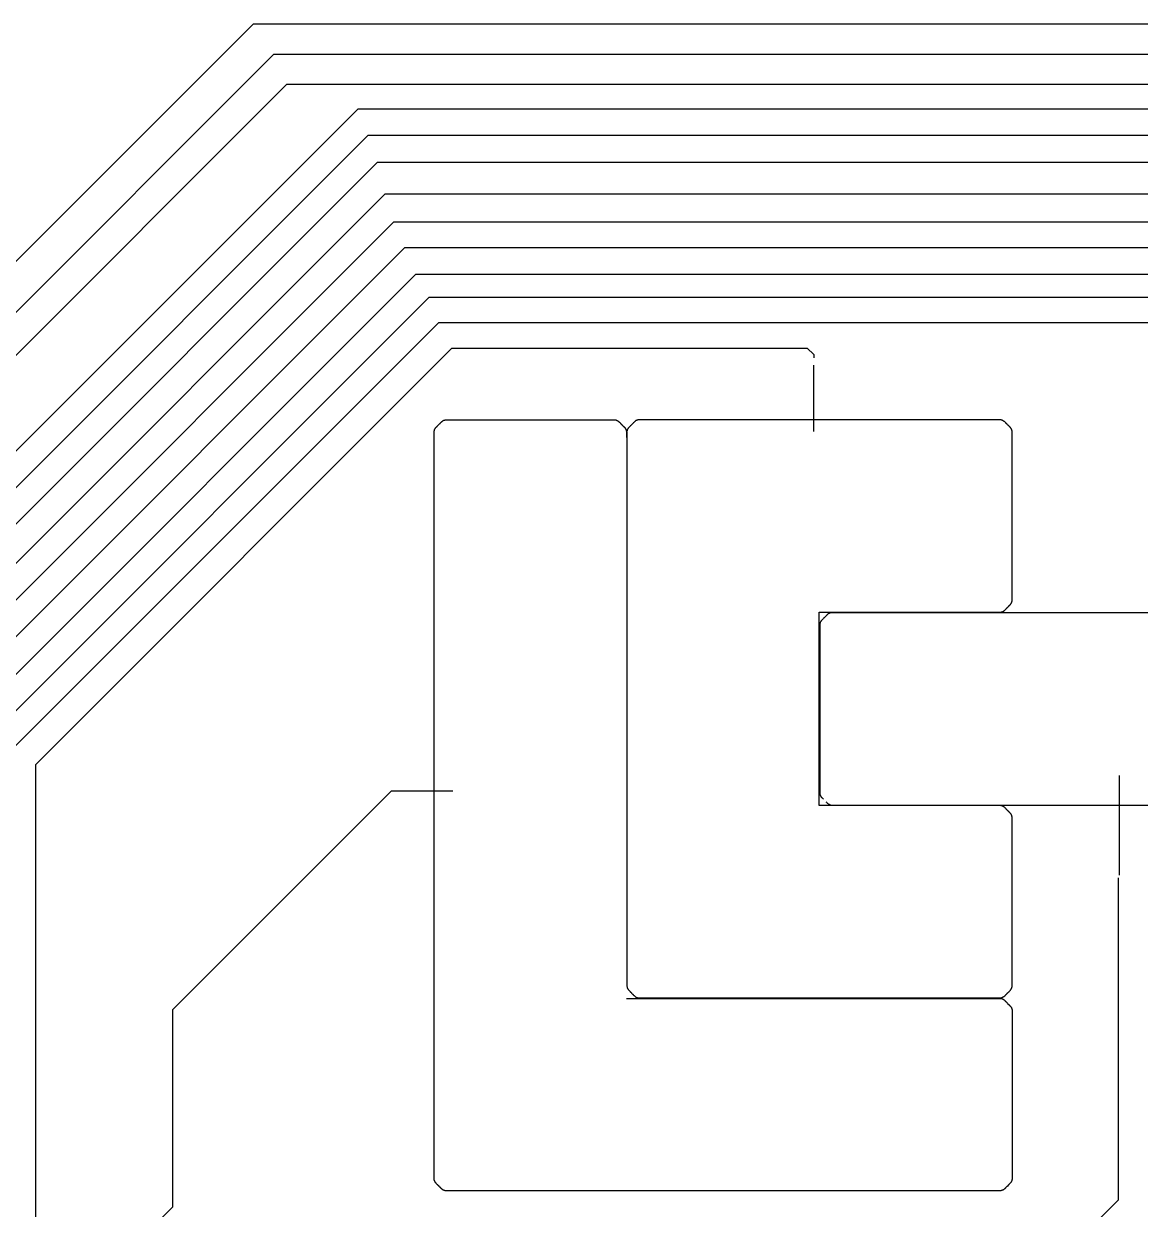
# Model space of a CAD drawing. Header units: millimetres. Extents: x -57500 to 57500, y -57500 to 57500.
# Drawn here: x -21370 to -9732, y 22925 to 35281 of the extents above; entities that cross this region are included whole.
import ezdxf

# ---------------------------------------------------------------- set-up
doc = ezdxf.new("R2010")
doc.units = ezdxf.units.MM

msp = doc.modelspace()

# ---------------------------------------------------------------- linework, layer by layer
for p, q in [((-23601.95, 30655.45), (-18976.45, 35280.95)), ((-18976.45, 35280.95), (-1771.15, 35280.95)), ((-23255.5, 30470.8), (-18761.7, 34964.6)), ((-18761.7, 34964.6), (-1820, 34964.6)), ((-24008.4, 29269.5), (-18627.8, 34650.1)), ((-18627.8, 34650.1), (-1974.75, 34650.1)), ((-24179.05, 28100.45), (-17885.7, 34393.8)), ((-17885.7, 34393.8), (-2260.45, 34393.8)), ((-24047.35, 27850.75), (-17779.2, 34118.9)), ((-17779.2, 34118.9), (-2580.55, 34118.9)), ((-24749.85, 26768.65), (-17681.55, 33836.95)), ((-17681.55, 33836.95), (-2882.95, 33836.95)), ((-22854.2, 28255.8), (-17601.35, 33508.65)), ((-17601.35, 33508.65), (-3133.8, 33508.65)), ((-22580.25, 28148.6), (-17513.2, 33215.65)), ((-17513.2, 33215.65), (-3387.35, 33215.65)), ((-22281.7, 28062.65), (-17396.5, 32947.85)), ((-17396.5, 32947.85), (-3620.15, 32947.85)), ((-22034.65, 27919.2), (-17281.9, 32671.95)), ((-17281.9, 32671.95), (-3913.45, 32671.95)), ((-21757.85, 27814.35), (-17142.8, 32429.4)), ((-17142.8, 32429.4), (-4619.65, 32429.4)), ((-21495.25, 27717.75), (-17044.45, 32168.55)), ((-17044.45, 32168.55), (-6282, 32168.55)), ((-21245.55, 27561.65), (-16906.05, 31901.15)), ((-16906.05, 31901.15), (-13202.35, 31901.15)), ((-13202.35, 31901.15), (-13133.45, 31832.25)), ((-13133.45, 31832.25), (-13133.45, 31800.15)), ((-13134.35, 31029.45), (-13134.35, 31723.3)), ((-17007.215, 31137.669), (-17005.048, 31139.485)), ((-17005.048, 31139.485), (-17002.938, 31141.159)), ((-17002.938, 31141.159), (-17000.86, 31142.696)), ((-17000.86, 31142.696), (-16998.786, 31144.1)), ((-16998.786, 31144.1), (-16996.689, 31145.375)), ((-16996.689, 31145.375), (-16994.543, 31146.525)), ((-16994.543, 31146.525), (-16992.322, 31147.555)), ((-16992.322, 31147.555), (-16989.997, 31148.47)), ((-16989.997, 31148.47), (-16987.544, 31149.273)), ((-16987.544, 31149.273), (-16984.935, 31149.969)), ((-16984.935, 31149.969), (-16982.144, 31150.563)), ((-16982.144, 31150.563), (-16979.177, 31151.06)), ((-16979.177, 31151.06), (-16976.067, 31151.47)), ((-16976.067, 31151.47), (-16972.848, 31151.801)), ((-16972.848, 31151.801), (-16969.557, 31152.062)), ((-16969.557, 31152.062), (-16966.228, 31152.261)), ((-16966.228, 31152.261), (-16962.896, 31152.408)), ((-16962.896, 31152.408), (-16959.595, 31152.51)), ((-16959.595, 31152.51), (-16956.361, 31152.577)), ((-16956.361, 31152.577), (-16953.228, 31152.617)), ((-16953.228, 31152.617), (-16950.232, 31152.639)), ((-16950.232, 31152.639), (-16947.4, 31152.652)), ((-16947.4, 31152.652), (-16944.708, 31152.657)), ((-16944.708, 31152.657), (-16942.106, 31152.656)), ((-16942.106, 31152.656), (-16939.543, 31152.651)), ((-16939.543, 31152.651), (-16936.97, 31152.641)), ((-16936.97, 31152.641), (-16934.336, 31152.628)), ((-16934.336, 31152.628), (-16931.592, 31152.614)), ((-16931.592, 31152.614), (-16928.688, 31152.597)), ((-16928.688, 31152.597), (-16925.573, 31152.581)), ((-16925.573, 31152.581), (-16922.198, 31152.565)), ((-16922.198, 31152.565), (-16918.513, 31152.551)), ((-16918.513, 31152.551), (-16914.474, 31152.539)), ((-16914.474, 31152.539), (-16910.059, 31152.53)), ((-16910.059, 31152.53), (-16905.252, 31152.522)), ((-16905.252, 31152.522), (-16900.037, 31152.516)), ((-16900.037, 31152.516), (-16894.397, 31152.512)), ((-16894.397, 31152.512), (-16888.315, 31152.509)), ((-16888.315, 31152.509), (-16881.774, 31152.507)), ((-16881.774, 31152.507), (-16874.757, 31152.506)), ((-16874.757, 31152.506), (-16867.249, 31152.505)), ((-16867.249, 31152.505), (-15250.487, 31152.505)), ((-15250.487, 31152.505), (-15245.414, 31152.504)), ((-15245.414, 31152.504), (-15240.742, 31152.504)), ((-15240.742, 31152.504), (-15236.436, 31152.503)), ((-15236.436, 31152.503), (-15232.462, 31152.502)), ((-15232.462, 31152.502), (-15228.786, 31152.501)), ((-15228.786, 31152.501), (-15225.373, 31152.5)), ((-15225.373, 31152.5), (-15222.189, 31152.498)), ((-15222.189, 31152.498), (-15219.199, 31152.495)), ((-15219.199, 31152.495), (-15216.372, 31152.487)), ((-15216.372, 31152.487), (-15213.681, 31152.457)), ((-15213.681, 31152.457), (-15211.1, 31152.385)), ((-15211.1, 31152.385), (-15208.604, 31152.256)), ((-15208.604, 31152.256), (-15206.165, 31152.049)), ((-15206.165, 31152.049), (-15203.76, 31151.748)), ((-15203.76, 31151.748), (-15201.36, 31151.334)), ((-15201.36, 31151.334), (-15198.942, 31150.789)), ((-15198.942, 31150.789), (-15196.478, 31150.095)), ((-15196.478, 31150.095), (-15193.943, 31149.233)), ((-15193.943, 31149.233), (-15191.312, 31148.188)), ((-15191.312, 31148.188), (-15188.586, 31146.96)), ((-15188.586, 31146.96), (-15185.791, 31145.571)), ((-15185.791, 31145.571), (-15182.954, 31144.045)), ((-15182.954, 31144.045), (-15180.105, 31142.403)), ((-15180.105, 31142.403), (-15177.271, 31140.669)), ((-15177.271, 31140.669), (-15174.479, 31138.865)), ((-15174.479, 31138.865), (-15171.758, 31137.014)), ((-14995.764, 31138.892), (-14998.389, 31136.649)), ((-14993.21, 31140.928), (-14995.764, 31138.892)), ((-14990.674, 31142.767), (-14993.21, 31140.928)), ((-14988.102, 31144.418), (-14990.674, 31142.767)), ((-14985.439, 31145.889), (-14988.102, 31144.418)), ((-14982.631, 31147.189), (-14985.439, 31145.889)), ((-14979.625, 31148.328), (-14982.631, 31147.189)), ((-14976.367, 31149.315), (-14979.625, 31148.328)), ((-14972.815, 31150.157), (-14976.367, 31149.315)), ((-14969.006, 31150.866), (-14972.815, 31150.157)), ((-14965.01, 31151.454), (-14969.006, 31150.866)), ((-14960.895, 31151.93), (-14965.01, 31151.454)), ((-14956.73, 31152.307), (-14960.895, 31151.93)), ((-14952.584, 31152.595), (-14956.73, 31152.307)), ((-14948.524, 31152.805), (-14952.584, 31152.595)), ((-14944.621, 31152.948), (-14948.524, 31152.805)), ((-14940.943, 31153.036), (-14944.621, 31152.948)), ((-14937.489, 31153.079), (-14940.943, 31153.036)), ((-14934.118, 31153.083), (-14937.489, 31153.079)), ((-14930.668, 31153.057), (-14934.118, 31153.083)), ((-14926.977, 31153.006), (-14930.668, 31153.057)), ((-14922.885, 31152.939), (-14926.977, 31153.006)), ((-14918.229, 31152.862), (-14922.885, 31152.939)), ((-14912.849, 31152.783), (-14918.229, 31152.862)), ((-14906.583, 31152.709), (-14912.849, 31152.783)), ((-14899.271, 31152.646), (-14906.583, 31152.709)), ((-14890.79, 31152.597), (-14899.271, 31152.646)), ((-14881.042, 31152.561), (-14890.79, 31152.597)), ((-14869.929, 31152.534), (-14881.042, 31152.561)), ((-14857.355, 31152.516), (-14869.929, 31152.534)), ((-14843.224, 31152.505), (-14857.355, 31152.516)), ((-14827.437, 31152.5), (-14843.224, 31152.505)), ((-14809.9, 31152.498), (-14827.437, 31152.5)), ((-14790.514, 31152.497), (-14809.9, 31152.498)), ((-11250.493, 31152.497), (-14790.514, 31152.497)), ((-11244.6, 31152.498), (-11250.493, 31152.497)), ((-11238.984, 31152.501), (-11244.6, 31152.498)), ((-11233.644, 31152.51), (-11238.984, 31152.501)), ((-11228.577, 31152.529), (-11233.644, 31152.51)), ((-11223.782, 31152.56), (-11228.577, 31152.529)), ((-11219.258, 31152.606), (-11223.782, 31152.56)), ((-11215.003, 31152.671), (-11219.258, 31152.606)), ((-11211.016, 31152.757), (-11215.003, 31152.671)), ((-11207.294, 31152.869), (-11211.016, 31152.757)), ((-11203.818, 31152.995), (-11207.294, 31152.869)), ((-11200.536, 31153.104), (-11203.818, 31152.995)), ((-11197.393, 31153.159), (-11200.536, 31153.104)), ((-11194.333, 31153.127), (-11197.393, 31153.159)), ((-11191.302, 31152.971), (-11194.333, 31153.127)), ((-11188.244, 31152.656), (-11191.302, 31152.971)), ((-11185.104, 31152.149), (-11188.244, 31152.656)), ((-11181.827, 31151.412), (-11185.104, 31152.149)), ((-11178.363, 31150.416), (-11181.827, 31151.412)), ((-11174.73, 31149.165), (-11178.363, 31150.416)), ((-11170.989, 31147.696), (-11174.73, 31149.165)), ((-11167.203, 31146.04), (-11170.989, 31147.696)), ((-11163.434, 31144.233), (-11167.203, 31146.04)), ((-11159.746, 31142.308), (-11163.434, 31144.233)), ((-11156.2, 31140.299), (-11159.746, 31142.308)), ((-11152.86, 31138.241), (-11156.2, 31140.299)), ((-11149.789, 31136.167), (-11152.86, 31138.241)), ((-17093.048, 31010.269), (-17092.783, 31015.349)), ((-17092.783, 31015.349), (-17092.457, 31020.353)), ((-17092.457, 31020.353), (-17092.065, 31025.23)), ((-17092.065, 31025.23), (-17091.603, 31029.928)), ((-17091.603, 31029.928), (-17091.068, 31034.394)), ((-17091.068, 31034.394), (-17090.454, 31038.577)), ((-17090.454, 31038.577), (-17089.758, 31042.424)), ((-17089.758, 31042.424), (-17088.976, 31045.908)), ((-17088.976, 31045.908), (-17088.101, 31049.065)), ((-17088.101, 31049.065), (-17087.129, 31051.938)), ((-17087.129, 31051.938), (-17086.054, 31054.572)), ((-17086.054, 31054.572), (-17084.871, 31057.011)), ((-17084.871, 31057.011), (-17083.576, 31059.299)), ((-17083.576, 31059.299), (-17082.162, 31061.481)), ((-17082.162, 31061.481), (-17080.624, 31063.6)), ((-17080.624, 31063.6), (-17078.957, 31065.701)), ((-17078.957, 31065.701), (-17077.157, 31067.828)), ((-17077.157, 31067.828), (-17075.217, 31070.025)), ((-17075.217, 31070.025), (-17073.146, 31072.306)), ((-17073.146, 31072.306), (-17070.969, 31074.653)), ((-17070.969, 31074.653), (-17068.711, 31077.045)), ((-17068.711, 31077.045), (-17066.396, 31079.461)), ((-17066.396, 31079.461), (-17064.049, 31081.881)), ((-17064.049, 31081.881), (-17061.697, 31084.285)), ((-17061.697, 31084.285), (-17059.363, 31086.65)), ((-17059.363, 31086.65), (-17057.073, 31088.958)), ((-17057.073, 31088.958), (-17054.852, 31091.186)), ((-17054.852, 31091.186), (-17052.724, 31093.315)), ((-17052.724, 31093.315), (-17032.756, 31113.283)), ((-17032.756, 31113.283), (-17030.664, 31115.374)), ((-17030.664, 31115.374), (-17028.465, 31117.567)), ((-17028.465, 31117.567), (-17026.18, 31119.836)), ((-17026.18, 31119.836), (-17023.829, 31122.156)), ((-17023.829, 31122.156), (-17021.431, 31124.501)), ((-17021.431, 31124.501), (-17019.008, 31126.845)), ((-17019.008, 31126.845), (-17016.579, 31129.164)), ((-17016.579, 31129.164), (-17014.165, 31131.431)), ((-17014.165, 31131.431), (-17011.786, 31133.621)), ((-17011.786, 31133.621), (-17009.463, 31135.709)), ((-17009.463, 31135.709), (-17007.215, 31137.669)), ((-15171.758, 31137.014), (-15169.135, 31135.139)), ((-15169.135, 31135.139), (-15166.638, 31133.262)), ((-15166.638, 31133.262), (-15164.296, 31131.406)), ((-15164.296, 31131.406), (-15162.132, 31129.591)), ((-15162.132, 31129.591), (-15160.133, 31127.815)), ((-15160.133, 31127.815), (-15158.268, 31126.062)), ((-15158.268, 31126.062), (-15156.508, 31124.319)), ((-15156.508, 31124.319), (-15154.821, 31122.57)), ((-15154.821, 31122.57), (-15153.177, 31120.801)), ((-15153.177, 31120.801), (-15151.544, 31118.997)), ((-15151.544, 31118.997), (-15149.892, 31117.143)), ((-15149.892, 31117.143), (-15148.191, 31115.226)), ((-15148.191, 31115.226), (-15146.409, 31113.231)), ((-15146.409, 31113.231), (-15144.515, 31111.142)), ((-15144.515, 31111.142), (-15142.489, 31108.952)), ((-15142.489, 31108.952), (-15140.345, 31106.678)), ((-15140.345, 31106.678), (-15138.107, 31104.343)), ((-15138.107, 31104.343), (-15135.797, 31101.97)), ((-15135.797, 31101.97), (-15133.438, 31099.581)), ((-15133.438, 31099.581), (-15131.053, 31097.201)), ((-15131.053, 31097.201), (-15128.666, 31094.851)), ((-15128.666, 31094.851), (-15126.298, 31092.554)), ((-15126.298, 31092.554), (-15123.974, 31090.334)), ((-15123.974, 31090.334), (-15121.716, 31088.213)), ((-15121.716, 31088.213), (-15119.547, 31086.214)), ((-15119.547, 31086.214), (-15117.478, 31084.34)), ((-15117.478, 31084.34), (-15115.503, 31082.561)), ((-15115.503, 31082.561), (-15113.613, 31080.844)), ((-15113.613, 31080.844), (-15111.797, 31079.156)), ((-15111.797, 31079.156), (-15110.047, 31077.464)), ((-15110.047, 31077.464), (-15108.354, 31075.734)), ((-15108.354, 31075.734), (-15106.708, 31073.933)), ((-15106.708, 31073.933), (-15105.101, 31072.028)), ((-15105.101, 31072.028), (-15103.523, 31069.986)), ((-15103.523, 31069.986), (-15101.965, 31067.774)), ((-15101.965, 31067.774), (-15100.419, 31065.36)), ((-15100.419, 31065.36), (-15098.888, 31062.748)), ((-15098.888, 31062.748), (-15097.387, 31059.972)), ((-15097.387, 31059.972), (-15095.93, 31057.065)), ((-15095.93, 31057.065), (-15094.532, 31054.061)), ((-15094.532, 31054.061), (-15093.208, 31050.995)), ((-15093.208, 31050.995), (-15091.971, 31047.9)), ((-15091.971, 31047.9), (-15090.837, 31044.81)), ((-15090.837, 31044.81), (-15089.82, 31041.759)), ((-15089.82, 31041.759), (-15088.934, 31038.782)), ((-15088.934, 31038.782), (-15088.195, 31035.912)), ((-15088.195, 31035.912), (-15087.613, 31033.177)), ((-15087.613, 31033.177), (-15087.179, 31030.563)), ((-15087.179, 31030.563), (-15086.877, 31028.042)), ((-15086.877, 31028.042), (-15086.689, 31025.583)), ((-15086.731, 31015.778), (-15086.854, 31013.186)), ((-15086.636, 31018.284), (-15086.731, 31015.778)), ((-15086.689, 31025.583), (-15086.598, 31023.156)), ((-15086.586, 31020.733), (-15086.636, 31018.284)), ((-15086.598, 31023.156), (-15086.586, 31020.733)), ((-15082.528, 31024.507), (-15082.528, 25255.487)), ((-15081.655, 31037.303), (-15082.304, 31031.294)), ((-15080.616, 31042.636), (-15081.655, 31037.303)), ((-15079.221, 31047.395), (-15080.616, 31042.636)), ((-15077.502, 31051.681), (-15079.221, 31047.395)), ((-15075.496, 31055.596), (-15077.502, 31051.681)), ((-15073.236, 31059.242), (-15075.496, 31055.596)), ((-15070.755, 31062.72), (-15073.236, 31059.242)), ((-15068.089, 31066.131), (-15070.755, 31062.72)), ((-15065.274, 31069.527), (-15068.089, 31066.131)), ((-15062.353, 31072.889), (-15065.274, 31069.527)), ((-15059.366, 31076.197), (-15062.353, 31072.889)), ((-15056.356, 31079.426), (-15059.366, 31076.197)), ((-15053.364, 31082.555), (-15056.356, 31079.426)), ((-15050.433, 31085.56), (-15053.364, 31082.555)), ((-15047.604, 31088.42), (-15050.433, 31085.56)), ((-15044.919, 31091.111), (-15047.604, 31088.42)), ((-15024.415, 31111.615), (-15044.919, 31091.111)), ((-15021.755, 31114.273), (-15024.415, 31111.615)), ((-15018.944, 31117.074), (-15021.755, 31114.273)), ((-15016.02, 31119.971), (-15018.944, 31117.074)), ((-15013.025, 31122.914), (-15016.02, 31119.971)), ((-15009.999, 31125.856), (-15013.025, 31122.914)), ((-15006.982, 31128.749), (-15009.999, 31125.856)), ((-15004.015, 31131.544), (-15006.982, 31128.749)), ((-15001.138, 31134.193), (-15004.015, 31131.544)), ((-14998.389, 31136.649), (-15001.138, 31134.193)), ((-11147.026, 31134.102), (-11149.789, 31136.167)), ((-11144.528, 31132.033), (-11147.026, 31134.102)), ((-11142.23, 31129.94), (-11144.528, 31132.033)), ((-11140.07, 31127.801), (-11142.23, 31129.94)), ((-11137.984, 31125.595), (-11140.07, 31127.801)), ((-11135.907, 31123.303), (-11137.984, 31125.595)), ((-11133.777, 31120.902), (-11135.907, 31123.303)), ((-11131.529, 31118.372), (-11133.777, 31120.902)), ((-11129.101, 31115.693), (-11131.529, 31118.372)), ((-11126.475, 31112.871), (-11129.101, 31115.693)), ((-11123.691, 31109.949), (-11126.475, 31112.871)), ((-11120.793, 31106.97), (-11123.691, 31109.949)), ((-11117.826, 31103.979), (-11120.793, 31106.97)), ((-11114.834, 31101.021), (-11117.826, 31103.979)), ((-11111.861, 31098.14), (-11114.834, 31101.021)), ((-11108.953, 31095.381), (-11111.861, 31098.14)), ((-11106.153, 31092.788), (-11108.953, 31095.381)), ((-11103.502, 31090.397), (-11106.153, 31092.788)), ((-11100.995, 31088.181), (-11103.502, 31090.397)), ((-11098.611, 31086.075), (-11100.995, 31088.181)), ((-11096.325, 31084.019), (-11098.611, 31086.075)), ((-11094.113, 31081.948), (-11096.325, 31084.019)), ((-11091.952, 31079.801), (-11094.113, 31081.948)), ((-11089.819, 31077.515), (-11091.952, 31079.801)), ((-11087.689, 31075.028), (-11089.819, 31077.515)), ((-11085.539, 31072.277), (-11087.689, 31075.028)), ((-11083.361, 31069.228), (-11085.539, 31072.277)), ((-11081.185, 31065.929), (-11083.361, 31069.228)), ((-11079.05, 31062.439), (-11081.185, 31065.929)), ((-11076.993, 31058.817), (-11079.05, 31062.439)), ((-11075.055, 31055.123), (-11076.993, 31058.817)), ((-11073.271, 31051.417), (-11075.055, 31055.123)), ((-11071.682, 31047.759), (-11073.271, 31051.417)), ((-11070.324, 31044.207), (-11071.682, 31047.759)), ((-11069.235, 31040.821), (-11070.324, 31044.207)), ((-11068.416, 31037.602), (-11069.235, 31040.821)), ((-11067.833, 31034.5), (-11068.416, 31037.602)), ((-11067.45, 31031.461), (-11067.833, 31034.5)), ((-11067.231, 31028.433), (-11067.45, 31031.461)), ((-11067.361, 31011.583), (-11067.288, 31015.36)), ((-11067.288, 31015.36), (-11067.205, 31018.879)), ((-11067.141, 31025.362), (-11067.231, 31028.433)), ((-11067.205, 31018.879), (-11067.145, 31022.195)), ((-11067.145, 31022.195), (-11067.141, 31025.362)), ((-17093.606, 30985.527), (-17093.583, 30990.235)), ((-17093.595, 30980.906), (-17093.606, 30985.527)), ((-17093.555, 30976.288), (-17093.595, 30980.906)), ((-17093.583, 30990.235), (-17093.52, 30995.096)), ((-17093.49, 30971.591), (-17093.555, 30976.288)), ((-17093.52, 30995.096), (-17093.413, 31000.091)), ((-17093.406, 30966.729), (-17093.49, 30971.591)), ((-17093.413, 31000.091), (-17093.257, 31005.165)), ((-17093.309, 30961.621), (-17093.406, 30966.729)), ((-17093.204, 30956.183), (-17093.309, 30961.621)), ((-17093.257, 31005.165), (-17093.048, 31010.269)), ((-17093.095, 30950.331), (-17093.204, 30956.183)), ((-17092.988, 30943.983), (-17093.095, 30950.331)), ((-17092.889, 30937.054), (-17092.988, 30943.983)), ((-17092.802, 30929.462), (-17092.889, 30937.054)), ((-17092.73, 30921.143), (-17092.802, 30929.462)), ((-17092.673, 30912.064), (-17092.73, 30921.143)), ((-17092.627, 30902.19), (-17092.673, 30912.064)), ((-17092.592, 30891.487), (-17092.627, 30902.19)), ((-17092.567, 30879.923), (-17092.592, 30891.487)), ((-15087.528, 30974.171), (-15087.529, 30969.574)), ((-15087.523, 30978.59), (-15087.528, 30974.171)), ((-15087.513, 30982.833), (-15087.523, 30978.59)), ((-15087.495, 30986.899), (-15087.513, 30982.833)), ((-15087.468, 30990.789), (-15087.495, 30986.899)), ((-15087.429, 30994.504), (-15087.468, 30990.789)), ((-15087.376, 30998.044), (-15087.429, 30994.504)), ((-15087.307, 31001.411), (-15087.376, 30998.044)), ((-15087.221, 31004.605), (-15087.307, 31001.411)), ((-15087.114, 31007.626), (-15087.221, 31004.605)), ((-15086.988, 31010.479), (-15087.114, 31007.626)), ((-15086.854, 31013.186), (-15086.988, 31010.479)), ((-11067.528, 30972.458), (-11067.526, 30979.871)), ((-11067.528, 29364.451), (-11067.528, 30972.458)), ((-11067.526, 30979.871), (-11067.52, 30986.566)), ((-11067.52, 30986.566), (-11067.509, 30992.608)), ((-11067.509, 30992.608), (-11067.489, 30998.065)), ((-11067.489, 30998.065), (-11067.46, 31003.002)), ((-11067.46, 31003.002), (-11067.418, 31007.486)), ((-11067.418, 31007.486), (-11067.361, 31011.583)), ((-17092.549, 30867.465), (-17092.567, 30879.923)), ((-17092.538, 30854.079), (-17092.549, 30867.465)), ((-17092.532, 30839.731), (-17092.538, 30854.079)), ((-17092.53, 30824.388), (-17092.532, 30839.731)), ((-17092.529, 30808.018), (-17092.53, 30824.388)), ((-17092.529, 23245.495), (-17092.529, 30808.018)), ((-11067.525, 29354.419), (-11067.528, 29364.451)), ((-11067.516, 29345.175), (-11067.525, 29354.419)), ((-11067.495, 29336.685), (-11067.516, 29345.175)), ((-11067.458, 29328.916), (-11067.495, 29336.685)), ((-11067.399, 29321.835), (-11067.458, 29328.916)), ((-11067.315, 29315.409), (-11067.399, 29321.835)), ((-11067.2, 29309.606), (-11067.315, 29315.409)), ((-11067.05, 29304.391), (-11067.2, 29309.606)), ((-11066.862, 29299.727), (-11067.05, 29304.391)), ((-11066.657, 29295.537), (-11066.862, 29299.727)), ((-11066.462, 29291.727), (-11066.657, 29295.537)), ((-11066.306, 29288.204), (-11066.462, 29291.727)), ((-11066.216, 29284.876), (-11066.306, 29288.204)), ((-11066.221, 29281.649), (-11066.216, 29284.876)), ((-11155.656, 29160.119), (-11153.416, 29161.754)), ((-11153.416, 29161.754), (-11151.055, 29163.529)), ((-11151.055, 29163.529), (-11148.613, 29165.417)), ((-11148.613, 29165.417), (-11146.133, 29167.393)), ((-11146.133, 29167.393), (-11143.656, 29169.43)), ((-11143.656, 29169.43), (-11141.223, 29171.499)), ((-11141.223, 29171.499), (-11138.877, 29173.576)), ((-11138.877, 29173.576), (-11136.657, 29175.633)), ((-11136.657, 29175.633), (-11134.576, 29177.662)), ((-11134.576, 29177.662), (-11132.592, 29179.686)), ((-11132.592, 29179.686), (-11130.664, 29181.729)), ((-11130.664, 29181.729), (-11128.747, 29183.817)), ((-11128.747, 29183.817), (-11126.8, 29185.973)), ((-11126.8, 29185.973), (-11124.777, 29188.223)), ((-11124.777, 29188.223), (-11122.637, 29190.59)), ((-11122.637, 29190.59), (-11120.336, 29193.101)), ((-11120.336, 29193.101), (-11117.836, 29195.776)), ((-11117.836, 29195.776), (-11115.15, 29198.595)), ((-11115.15, 29198.595), (-11112.323, 29201.516)), ((-11112.323, 29201.516), (-11109.4, 29204.494)), ((-11109.4, 29204.494), (-11106.426, 29207.487)), ((-11106.426, 29207.487), (-11103.446, 29210.45)), ((-11103.446, 29210.45), (-11100.506, 29213.341)), ((-11100.506, 29213.341), (-11097.651, 29216.115)), ((-11097.651, 29216.115), (-11094.925, 29218.73)), ((-11094.925, 29218.73), (-11092.362, 29221.163)), ((-11092.362, 29221.163), (-11089.957, 29223.463)), ((-11089.957, 29223.463), (-11087.697, 29225.692)), ((-11087.697, 29225.692), (-11085.57, 29227.914)), ((-11085.57, 29227.914), (-11083.563, 29230.193)), ((-11083.563, 29230.193), (-11081.663, 29232.59)), ((-11081.663, 29232.59), (-11079.858, 29235.17)), ((-11079.858, 29235.17), (-11078.134, 29237.995)), ((-11078.134, 29237.995), (-11076.48, 29241.127)), ((-11076.48, 29241.127), (-11074.895, 29244.568)), ((-11074.895, 29244.568), (-11073.394, 29248.255)), ((-11073.394, 29248.255), (-11071.995, 29252.117)), ((-11071.995, 29252.117), (-11070.713, 29256.087)), ((-11070.713, 29256.087), (-11069.565, 29260.093)), ((-11069.565, 29260.093), (-11068.566, 29264.069)), ((-11068.566, 29264.069), (-11067.733, 29267.943)), ((-11067.733, 29267.943), (-11067.082, 29271.648)), ((-11067.082, 29271.648), (-11066.626, 29275.128)), ((-11066.626, 29275.128), (-11066.348, 29278.431)), ((-11066.348, 29278.431), (-11066.221, 29281.649)), ((-13077.528, 27132.497), (-13077.528, 29147.497)), ((-13077.528, 29147.497), (-11250.431, 29147.497)), ((-13068.443, 29037.284), (-13069.845, 29032.85)), ((-13066.874, 29041.603), (-13068.443, 29037.284)), ((-13065.189, 29045.643), (-13066.874, 29041.603)), ((-13063.436, 29049.242), (-13065.189, 29045.643)), ((-13061.619, 29052.379), (-13063.436, 29049.242)), ((-13059.689, 29055.19), (-13061.619, 29052.379)), ((-13057.597, 29057.822), (-13059.689, 29055.19)), ((-13055.29, 29060.421), (-13057.597, 29057.822)), ((-13052.719, 29063.132), (-13055.29, 29060.421)), ((-13049.842, 29066.086), (-13052.719, 29063.132)), ((-13046.714, 29069.266), (-13049.842, 29066.086)), ((-13043.449, 29072.562), (-13046.714, 29069.266)), ((-13040.162, 29075.866), (-13043.449, 29072.562)), ((-13036.967, 29079.067), (-13040.162, 29075.866)), ((-13033.979, 29082.056), (-13036.967, 29079.067)), ((-13028.801, 29087.234), (-13033.979, 29082.056)), ((-13026.429, 29089.607), (-13028.801, 29087.234)), ((-13024.049, 29091.986), (-13026.429, 29089.607)), ((-13018.812, 29097.223), (-13024.049, 29091.986)), ((-13015.791, 29100.247), (-13018.812, 29097.223)), ((-13012.581, 29103.47), (-13015.791, 29100.247)), ((-13009.301, 29106.784), (-13012.581, 29103.47)), ((-13006.066, 29110.082), (-13009.301, 29106.784)), ((-13002.995, 29113.255), (-13006.066, 29110.082)), ((-13000.2, 29116.198), (-13002.995, 29113.255)), ((-12997.677, 29118.878), (-13000.2, 29116.198)), ((-12995.282, 29121.35), (-12997.677, 29118.878)), ((-12992.863, 29123.674), (-12995.282, 29121.35)), ((-12990.266, 29125.909), (-12992.863, 29123.674)), ((-12987.34, 29128.115), (-12990.266, 29125.909)), ((-12983.948, 29130.344), (-12987.34, 29128.115)), ((-12980.132, 29132.569), (-12983.948, 29130.344)), ((-12976.046, 29134.712), (-12980.132, 29132.569)), ((-12971.845, 29136.695), (-12976.046, 29134.712)), ((-12967.684, 29138.438), (-12971.845, 29136.695)), ((-12963.717, 29139.865), (-12967.684, 29138.438)), ((-12960.06, 29140.915), (-12963.717, 29139.865)), ((-12956.634, 29141.626), (-12960.06, 29140.915)), ((-12953.298, 29142.068), (-12956.634, 29141.626)), ((-12949.911, 29142.307), (-12953.298, 29142.068)), ((-12946.332, 29142.412), (-12949.911, 29142.307)), ((-12942.422, 29142.45), (-12946.332, 29142.412)), ((-12938.075, 29142.473), (-12942.422, 29142.45)), ((-12933.278, 29142.488), (-12938.075, 29142.473)), ((-12928.027, 29142.496), (-12933.278, 29142.488)), ((-12922.319, 29142.5), (-12928.027, 29142.496)), ((-12916.151, 29142.501), (-12922.319, 29142.5)), ((-9236.071, 29142.501), (-12916.151, 29142.501)), ((-11250.431, 29147.497), (-11242.048, 29147.495)), ((-11242.048, 29147.495), (-11234.52, 29147.491)), ((-11234.52, 29147.491), (-11227.797, 29147.484)), ((-11227.797, 29147.484), (-11221.831, 29147.474)), ((-11221.831, 29147.474), (-11216.574, 29147.458)), ((-11216.574, 29147.458), (-11211.976, 29147.437)), ((-11211.976, 29147.437), (-11207.989, 29147.409)), ((-11207.989, 29147.409), (-11204.562, 29147.376)), ((-11204.562, 29147.376), (-11201.623, 29147.342)), ((-11201.623, 29147.342), (-11199.092, 29147.317)), ((-11199.092, 29147.317), (-11196.89, 29147.31)), ((-11196.89, 29147.31), (-11194.936, 29147.331)), ((-11194.936, 29147.331), (-11193.153, 29147.387)), ((-11193.153, 29147.387), (-11191.459, 29147.488)), ((-11191.459, 29147.488), (-11189.776, 29147.642)), ((-11189.776, 29147.642), (-11188.024, 29147.86)), ((-11188.024, 29147.86), (-11186.157, 29148.144)), ((-11186.157, 29148.144), (-11184.198, 29148.488)), ((-11184.198, 29148.488), (-11182.177, 29148.884)), ((-11182.177, 29148.884), (-11180.128, 29149.325)), ((-11180.128, 29149.325), (-11178.082, 29149.802)), ((-11178.082, 29149.802), (-11176.07, 29150.307)), ((-11176.07, 29150.307), (-11174.125, 29150.833)), ((-11174.125, 29150.833), (-11172.277, 29151.371)), ((-11172.277, 29151.371), (-11170.558, 29151.915)), ((-11170.558, 29151.915), (-11168.957, 29152.473)), ((-11168.957, 29152.473), (-11167.436, 29153.068)), ((-11167.436, 29153.068), (-11165.955, 29153.722)), ((-11165.955, 29153.722), (-11164.472, 29154.457)), ((-11164.472, 29154.457), (-11162.949, 29155.296)), ((-11162.949, 29155.296), (-11161.344, 29156.26)), ((-11161.344, 29156.26), (-11159.619, 29157.371)), ((-11159.619, 29157.371), (-11157.732, 29158.653)), ((-11157.732, 29158.653), (-11155.656, 29160.119)), ((-13072.894, 29016.433), (-13073.017, 29011.552)), ((-13073.017, 29011.552), (-13072.992, 29005.088)), ((-13072.992, 29005.088), (-13072.882, 28996.325)), ((-13072.56, 29020.445), (-13072.894, 29016.433)), ((-13072.882, 28996.325), (-13072.753, 28984.548)), ((-13072.753, 28984.548), (-13072.655, 28969.071)), ((-13072.655, 28969.071), (-13072.591, 28949.306)), ((-13072.591, 28949.306), (-13072.553, 28924.689)), ((-13071.949, 29024.302), (-13072.56, 29020.445)), ((-13072.553, 28924.689), (-13072.535, 28894.652)), ((-13071.03, 29028.468), (-13071.949, 29024.302)), ((-13069.845, 29032.85), (-13071.03, 29028.468)), ((-13072.535, 28894.652), (-13072.53, 28858.631)), ((-13072.53, 28858.631), (-13072.529, 28816.065)), ((-13072.529, 28816.065), (-13072.529, 27305.627)), ((-21245.55, 22146.5), (-21245.55, 27561.65)), ((-9950.3, 27444.1), (-9950.3, 26408.15)), ((-19816.05, 25005.95), (-17537.65, 27284.35)), ((-17537.65, 27284.35), (-16896.55, 27284.35)), ((-13072.789, 27271.476), (-13072.869, 27267.891)), ((-13072.869, 27267.891), (-13072.864, 27264.494)), ((-13072.864, 27264.494), (-13072.708, 27261.138)), ((-13072.69, 27275.399), (-13072.789, 27271.476)), ((-13072.708, 27261.138), (-13072.332, 27257.672)), ((-13072.618, 27279.812), (-13072.69, 27275.399)), ((-13072.571, 27284.879), (-13072.618, 27279.812)), ((-13072.544, 27290.761), (-13072.571, 27284.879)), ((-13072.533, 27297.623), (-13072.544, 27290.761)), ((-13072.529, 27305.627), (-13072.533, 27297.623)), ((-13072.332, 27257.672), (-13071.672, 27253.948)), ((-13071.672, 27253.948), (-13070.681, 27249.872)), ((-13070.681, 27249.872), (-13069.397, 27245.558)), ((-13069.397, 27245.558), (-13067.878, 27241.17)), ((-13067.878, 27241.17), (-13066.183, 27236.873)), ((-13066.183, 27236.873), (-13064.368, 27232.83)), ((-13064.368, 27232.83), (-13062.491, 27229.205)), ((-13062.491, 27229.205), (-13060.574, 27226.061)), ((-13060.574, 27226.061), (-13058.572, 27223.27)), ((-13058.572, 27223.27), (-13056.434, 27220.682)), ((-13056.434, 27220.682), (-13054.107, 27218.149)), ((-13054.107, 27218.149), (-13051.54, 27215.523)), ((-13051.54, 27215.523), (-13048.683, 27212.658)), ((-13048.683, 27212.658), (-13045.553, 27209.524)), ((-13045.553, 27209.524), (-13042.231, 27206.2)), ((-13042.231, 27206.2), (-13038.801, 27202.769)), ((-13038.801, 27202.769), (-13035.347, 27199.314)), ((-11259.716, 27132.497), (-13077.528, 27132.497)), ((-13008.534, 27172.501), (-13003.345, 27167.273)), ((-13003.345, 27167.273), (-12998.929, 27162.814)), ((-12998.929, 27162.814), (-12995.044, 27158.994)), ((-12995.044, 27158.994), (-12991.447, 27155.684)), ((-12991.447, 27155.684), (-12987.895, 27152.755)), ((-12987.895, 27152.755), (-12984.149, 27150.076)), ((-12984.149, 27150.076), (-12980.082, 27147.571)), ((-12980.082, 27147.571), (-12975.799, 27145.271)), ((-12975.799, 27145.271), (-12971.433, 27143.214)), ((-12971.433, 27143.214), (-12967.114, 27141.444)), ((-12967.114, 27141.444), (-12962.974, 27139.999)), ((-12962.974, 27139.999), (-12959.137, 27138.921)), ((-12959.137, 27138.921), (-12955.559, 27138.194)), ((-12955.559, 27138.194), (-12952.023, 27137.753)), ((-12952.023, 27137.753), (-12948.306, 27137.528)), ((-12948.306, 27137.528), (-12944.182, 27137.452)), ((-12944.182, 27137.452), (-12939.429, 27137.456)), ((-12939.429, 27137.456), (-12933.83, 27137.475)), ((-12933.83, 27137.475), (-12927.259, 27137.488)), ((-12927.259, 27137.488), (-12919.63, 27137.495)), ((-12919.63, 27137.495), (-12910.861, 27137.499)), ((-12910.861, 27137.499), (-12900.869, 27137.501)), ((-12900.869, 27137.501), (-9211.529, 27137.501)), ((-11250.431, 27132.498), (-11259.716, 27132.497)), ((-11242.048, 27132.499), (-11250.431, 27132.498)), ((-11234.52, 27132.503), (-11242.048, 27132.499)), ((-11227.797, 27132.51), (-11234.52, 27132.503)), ((-11221.831, 27132.521), (-11227.797, 27132.51)), ((-11216.574, 27132.536), (-11221.831, 27132.521)), ((-11211.976, 27132.558), (-11216.574, 27132.536)), ((-11207.989, 27132.585), (-11211.976, 27132.558)), ((-11204.562, 27132.619), (-11207.989, 27132.585)), ((-11201.623, 27132.653), (-11204.562, 27132.619)), ((-11199.092, 27132.677), (-11201.623, 27132.653)), ((-11196.89, 27132.684), (-11199.092, 27132.677)), ((-11194.936, 27132.664), (-11196.89, 27132.684)), ((-11193.153, 27132.608), (-11194.936, 27132.664)), ((-11191.459, 27132.507), (-11193.153, 27132.608)), ((-11189.776, 27132.352), (-11191.459, 27132.507)), ((-11188.024, 27132.135), (-11189.776, 27132.352)), ((-11186.157, 27131.851), (-11188.024, 27132.135)), ((-11184.198, 27131.506), (-11186.157, 27131.851)), ((-11182.177, 27131.11), (-11184.198, 27131.506)), ((-11180.128, 27130.67), (-11182.177, 27131.11)), ((-11178.082, 27130.193), (-11180.128, 27130.67)), ((-11176.07, 27129.688), (-11178.082, 27130.193)), ((-11174.125, 27129.162), (-11176.07, 27129.688)), ((-11172.277, 27128.624), (-11174.125, 27129.162)), ((-11170.558, 27128.08), (-11172.277, 27128.624)), ((-11168.957, 27127.521), (-11170.558, 27128.08)), ((-11167.436, 27126.926), (-11168.957, 27127.521)), ((-11165.955, 27126.272), (-11167.436, 27126.926)), ((-11164.472, 27125.537), (-11165.955, 27126.272)), ((-11162.949, 27124.699), (-11164.472, 27125.537)), ((-11161.344, 27123.735), (-11162.949, 27124.699)), ((-11159.619, 27122.623), (-11161.344, 27123.735)), ((-11157.732, 27121.342), (-11159.619, 27122.623)), ((-11155.656, 27119.875), (-11157.732, 27121.342)), ((-11153.416, 27118.241), (-11155.656, 27119.875)), ((-11151.055, 27116.466), (-11153.416, 27118.241)), ((-11148.613, 27114.577), (-11151.055, 27116.466)), ((-11146.133, 27112.601), (-11148.613, 27114.577)), ((-11143.656, 27110.565), (-11146.133, 27112.601)), ((-11141.223, 27108.495), (-11143.656, 27110.565)), ((-11138.877, 27106.419), (-11141.223, 27108.495)), ((-11136.657, 27104.362), (-11138.877, 27106.419)), ((-11134.576, 27102.333), (-11136.657, 27104.362)), ((-11132.592, 27100.309), (-11134.576, 27102.333)), ((-11130.664, 27098.265), (-11132.592, 27100.309)), ((-11128.747, 27096.178), (-11130.664, 27098.265)), ((-11126.8, 27094.022), (-11128.747, 27096.178)), ((-11124.777, 27091.772), (-11126.8, 27094.022)), ((-11122.637, 27089.404), (-11124.777, 27091.772)), ((-11120.336, 27086.893), (-11122.637, 27089.404)), ((-11117.836, 27084.219), (-11120.336, 27086.893)), ((-11115.15, 27081.399), (-11117.836, 27084.219)), ((-11112.323, 27078.479), (-11115.15, 27081.399)), ((-11109.4, 27075.5), (-11112.323, 27078.479)), ((-11106.426, 27072.508), (-11109.4, 27075.5)), ((-11103.446, 27069.544), (-11106.426, 27072.508)), ((-11100.506, 27066.654), (-11103.446, 27069.544)), ((-11097.651, 27063.879), (-11100.506, 27066.654)), ((-11094.925, 27061.264), (-11097.651, 27063.879)), ((-11092.362, 27058.832), (-11094.925, 27061.264)), ((-11089.957, 27056.532), (-11092.362, 27058.832)), ((-11087.697, 27054.303), (-11089.957, 27056.532)), ((-11085.57, 27052.08), (-11087.697, 27054.303)), ((-11083.563, 27049.802), (-11085.57, 27052.08)), ((-11081.663, 27047.404), (-11083.563, 27049.802)), ((-11079.858, 27044.825), (-11081.663, 27047.404)), ((-11078.134, 27042), (-11079.858, 27044.825)), ((-11076.48, 27038.868), (-11078.134, 27042)), ((-11074.895, 27035.426), (-11076.48, 27038.868)), ((-11073.394, 27031.74), (-11074.895, 27035.426)), ((-11071.995, 27027.877), (-11073.394, 27031.74)), ((-11070.713, 27023.908), (-11071.995, 27027.877)), ((-11069.565, 27019.901), (-11070.713, 27023.908)), ((-11068.566, 27015.926), (-11069.565, 27019.901)), ((-11067.733, 27012.051), (-11068.566, 27015.926)), ((-11067.082, 27008.346), (-11067.733, 27012.051)), ((-11067.516, 26934.82), (-11067.495, 26943.31)), ((-11067.495, 26943.31), (-11067.458, 26951.079)), ((-11067.458, 26951.079), (-11067.399, 26958.16)), ((-11067.399, 26958.16), (-11067.315, 26964.585)), ((-11067.315, 26964.585), (-11067.2, 26970.389)), ((-11067.2, 26970.389), (-11067.05, 26975.603)), ((-11066.626, 27004.866), (-11067.082, 27008.346)), ((-11067.05, 26975.603), (-11066.862, 26980.267)), ((-11066.862, 26980.267), (-11066.657, 26984.458)), ((-11066.657, 26984.458), (-11066.462, 26988.268)), ((-11066.348, 27001.564), (-11066.626, 27004.866)), ((-11066.462, 26988.268), (-11066.306, 26991.79)), ((-11066.221, 26998.345), (-11066.348, 27001.564)), ((-11066.306, 26991.79), (-11066.216, 26995.119)), ((-11066.216, 26995.119), (-11066.221, 26998.345)), ((-11067.528, 26915.544), (-11067.525, 26925.575)), ((-11067.528, 25307.536), (-11067.528, 26915.544)), ((-11067.525, 26925.575), (-11067.516, 26934.82)), ((-9957.4, 23022.4), (-9957.4, 26380.3)), ((-15082.528, 25255.487), (-15082.304, 25248.7)), ((-15082.304, 25248.7), (-15081.655, 25242.691)), ((-15081.655, 25242.691), (-15080.616, 25237.358)), ((-15080.616, 25237.358), (-15079.221, 25232.6)), ((-15079.221, 25232.6), (-15077.502, 25228.313)), ((-15077.502, 25228.313), (-15075.496, 25224.398)), ((-15075.496, 25224.398), (-15073.236, 25220.753)), ((-15073.236, 25220.753), (-15070.755, 25217.275)), ((-15070.755, 25217.275), (-15068.089, 25213.863)), ((-15068.089, 25213.863), (-15065.274, 25210.468)), ((-15065.274, 25210.468), (-15062.353, 25207.105)), ((-15062.353, 25207.105), (-15059.366, 25203.798)), ((-11087.689, 25204.967), (-11085.539, 25207.718)), ((-11085.539, 25207.718), (-11083.361, 25210.766)), ((-11083.361, 25210.766), (-11081.185, 25214.065)), ((-11081.185, 25214.065), (-11079.05, 25217.556)), ((-11079.05, 25217.556), (-11076.993, 25221.178)), ((-11076.993, 25221.178), (-11075.055, 25224.872)), ((-11075.055, 25224.872), (-11073.271, 25228.578)), ((-11073.271, 25228.578), (-11071.682, 25232.236)), ((-11071.682, 25232.236), (-11070.324, 25235.787)), ((-11070.324, 25235.787), (-11069.235, 25239.174)), ((-11069.235, 25239.174), (-11068.416, 25242.393)), ((-11068.416, 25242.393), (-11067.833, 25245.495)), ((-11067.833, 25245.495), (-11067.45, 25248.533)), ((-11067.526, 25300.123), (-11067.528, 25307.536)), ((-11067.52, 25293.429), (-11067.526, 25300.123)), ((-11067.509, 25287.386), (-11067.52, 25293.429)), ((-11067.489, 25281.929), (-11067.509, 25287.386)), ((-11067.46, 25276.992), (-11067.489, 25281.929)), ((-11067.418, 25272.508), (-11067.46, 25276.992)), ((-11067.45, 25248.533), (-11067.231, 25251.561)), ((-11067.361, 25268.411), (-11067.418, 25272.508)), ((-11067.288, 25264.635), (-11067.361, 25268.411)), ((-11067.205, 25261.116), (-11067.288, 25264.635)), ((-11067.231, 25251.561), (-11067.141, 25254.632)), ((-11067.145, 25257.799), (-11067.205, 25261.116)), ((-11067.141, 25254.632), (-11067.145, 25257.799)), ((-15087.529, 25122.505), (-11219.05, 25122.505)), ((-15059.366, 25203.798), (-15056.356, 25200.568)), ((-15056.356, 25200.568), (-15053.364, 25197.44)), ((-15053.364, 25197.44), (-15050.433, 25194.434)), ((-15050.433, 25194.434), (-15047.604, 25191.575)), ((-15047.604, 25191.575), (-15044.919, 25188.883)), ((-15044.919, 25188.883), (-15042.414, 25186.378)), ((-15042.414, 25186.378), (-15040.072, 25184.037)), ((-15040.072, 25184.037), (-15037.848, 25181.812)), ((-15037.848, 25181.812), (-15035.695, 25179.66)), ((-15035.695, 25179.66), (-15033.569, 25177.534)), ((-15033.569, 25177.534), (-15031.424, 25175.388)), ((-15031.424, 25175.388), (-15029.213, 25173.178)), ((-15029.213, 25173.178), (-15024.415, 25168.38)), ((-15024.415, 25168.38), (-15021.755, 25165.722)), ((-15021.755, 25165.722), (-15018.944, 25162.92)), ((-15018.944, 25162.92), (-15016.02, 25160.024)), ((-15016.02, 25160.024), (-15013.025, 25157.081)), ((-15013.025, 25157.081), (-15009.999, 25154.138)), ((-15009.999, 25154.138), (-15006.982, 25151.246)), ((-15006.982, 25151.246), (-15004.015, 25148.451)), ((-15004.015, 25148.451), (-15001.138, 25145.801)), ((-15001.138, 25145.801), (-14998.389, 25143.345)), ((-14998.389, 25143.345), (-14995.764, 25141.103)), ((-14995.764, 25141.103), (-14993.21, 25139.067)), ((-14993.21, 25139.067), (-14990.674, 25137.228)), ((-14990.674, 25137.228), (-14988.102, 25135.577)), ((-14988.102, 25135.577), (-14985.439, 25134.106)), ((-14985.439, 25134.106), (-14982.631, 25132.805)), ((-14982.631, 25132.805), (-14979.625, 25131.666)), ((-14979.625, 25131.666), (-14976.367, 25130.68)), ((-14976.367, 25130.68), (-14972.815, 25129.837)), ((-14972.815, 25129.837), (-14969.006, 25129.128)), ((-14969.006, 25129.128), (-14965.01, 25128.541)), ((-14965.01, 25128.541), (-14960.895, 25128.064)), ((-14960.895, 25128.064), (-14956.73, 25127.688)), ((-14956.73, 25127.688), (-14952.584, 25127.4)), ((-14952.584, 25127.4), (-14948.524, 25127.19)), ((-14948.524, 25127.19), (-14944.621, 25127.046)), ((-14944.621, 25127.046), (-14940.943, 25126.958)), ((-14940.943, 25126.958), (-14937.489, 25126.916)), ((-14937.489, 25126.916), (-14934.118, 25126.911)), ((-14934.118, 25126.911), (-14930.668, 25126.938)), ((-14930.668, 25126.938), (-14926.977, 25126.988)), ((-14926.977, 25126.988), (-14922.885, 25127.055)), ((-14922.885, 25127.055), (-14918.229, 25127.132)), ((-14918.229, 25127.132), (-14912.849, 25127.211)), ((-14912.849, 25127.211), (-14906.583, 25127.285)), ((-14906.583, 25127.285), (-14899.271, 25127.348)), ((-14899.271, 25127.348), (-14890.79, 25127.397)), ((-14890.79, 25127.397), (-14881.042, 25127.434)), ((-14881.042, 25127.434), (-14869.929, 25127.461)), ((-14869.929, 25127.461), (-14857.355, 25127.478)), ((-14857.355, 25127.478), (-14843.224, 25127.489)), ((-14843.224, 25127.489), (-14827.437, 25127.495)), ((-14827.437, 25127.495), (-14809.9, 25127.497)), ((-14809.9, 25127.497), (-11244.6, 25127.497)), ((-11244.6, 25127.497), (-11238.984, 25127.494)), ((-11238.984, 25127.494), (-11233.644, 25127.484)), ((-11233.644, 25127.484), (-11228.577, 25127.466)), ((-11228.577, 25127.466), (-11223.782, 25127.435)), ((-11223.782, 25127.435), (-11219.258, 25127.389)), ((-11219.258, 25127.389), (-11215.003, 25127.324)), ((-11219.05, 25122.505), (-11214.32, 25122.503)), ((-11215.003, 25127.324), (-11211.016, 25127.237)), ((-11214.32, 25122.503), (-11209.836, 25122.494)), ((-11211.016, 25127.237), (-11207.294, 25127.126)), ((-11209.836, 25122.494), (-11205.597, 25122.473)), ((-11207.294, 25127.126), (-11203.818, 25126.999)), ((-11205.597, 25122.473), (-11201.602, 25122.432)), ((-11203.818, 25126.999), (-11200.536, 25126.891)), ((-11201.602, 25122.432), (-11197.851, 25122.368)), ((-11200.536, 25126.891), (-11197.393, 25126.835)), ((-11197.851, 25122.368), (-11194.342, 25122.274)), ((-11197.393, 25126.835), (-11194.333, 25126.868)), ((-11194.342, 25122.274), (-11191.074, 25122.144)), ((-11194.333, 25126.868), (-11191.302, 25127.024)), ((-11191.302, 25127.024), (-11188.244, 25127.338)), ((-11191.074, 25122.144), (-11188.046, 25121.973)), ((-11188.244, 25127.338), (-11185.104, 25127.846)), ((-11188.046, 25121.973), (-11185.24, 25121.748)), ((-11185.24, 25121.748), (-11182.608, 25121.449)), ((-11185.104, 25127.846), (-11181.827, 25128.582)), ((-11182.608, 25121.449), (-11180.1, 25121.052)), ((-11181.827, 25128.582), (-11178.363, 25129.579)), ((-11180.1, 25121.052), (-11177.666, 25120.535)), ((-11178.363, 25129.579), (-11174.73, 25130.829)), ((-11177.666, 25120.535), (-11175.256, 25119.875)), ((-11175.256, 25119.875), (-11172.819, 25119.05)), ((-11174.73, 25130.829), (-11170.989, 25132.299)), ((-11172.819, 25119.05), (-11170.304, 25118.035)), ((-11170.989, 25132.299), (-11167.203, 25133.955)), ((-11170.304, 25118.035), (-11167.664, 25116.81)), ((-11167.664, 25116.81), (-11164.887, 25115.376)), ((-11167.203, 25133.955), (-11163.434, 25135.762)), ((-11164.887, 25115.376), (-11162.022, 25113.767)), ((-11163.434, 25135.762), (-11159.746, 25137.687)), ((-11162.022, 25113.767), (-11159.122, 25112.021)), ((-11159.746, 25137.687), (-11156.2, 25139.695)), ((-11159.122, 25112.021), (-11156.238, 25110.177)), ((-11156.238, 25110.177), (-11153.423, 25108.271)), ((-11156.2, 25139.695), (-11152.86, 25141.754)), ((-11153.423, 25108.271), (-11150.729, 25106.343)), ((-11152.86, 25141.754), (-11149.789, 25143.828)), ((-11150.729, 25106.343), (-11148.209, 25104.428)), ((-11149.789, 25143.828), (-11147.026, 25145.893)), ((-11148.209, 25104.428), (-11145.914, 25102.566)), ((-11147.026, 25145.893), (-11144.528, 25147.962)), ((-11145.914, 25102.566), (-11143.848, 25100.763)), ((-11144.528, 25147.962), (-11142.23, 25150.055)), ((-11143.848, 25100.763), (-11141.958, 25098.993)), ((-11142.23, 25150.055), (-11140.07, 25152.194)), ((-11141.958, 25098.993), (-11140.188, 25097.229)), ((-11140.188, 25097.229), (-11138.481, 25095.44)), ((-11140.07, 25152.194), (-11137.984, 25154.399)), ((-11138.481, 25095.44), (-11136.781, 25093.6)), ((-11137.984, 25154.399), (-11135.907, 25156.692)), ((-11136.781, 25093.6), (-11135.032, 25091.678)), ((-11135.907, 25156.692), (-11133.777, 25159.092)), ((-11135.032, 25091.678), (-11133.177, 25089.647)), ((-11133.777, 25159.092), (-11131.529, 25161.622)), ((-11133.177, 25089.647), (-11131.162, 25087.478)), ((-11131.529, 25161.622), (-11129.101, 25164.301)), ((-11131.162, 25087.478), (-11128.98, 25085.178)), ((-11129.101, 25164.301), (-11126.475, 25167.123)), ((-11128.98, 25085.178), (-11126.674, 25082.786)), ((-11126.475, 25167.123), (-11123.691, 25170.046)), ((-11123.691, 25170.046), (-11120.793, 25173.025)), ((-11120.793, 25173.025), (-11117.826, 25176.016)), ((-11117.826, 25176.016), (-11114.834, 25178.974)), ((-11114.834, 25178.974), (-11111.861, 25181.855)), ((-11111.861, 25181.855), (-11108.953, 25184.614)), ((-11108.953, 25184.614), (-11106.153, 25187.207)), ((-11106.153, 25187.207), (-11103.502, 25189.597)), ((-11103.502, 25189.597), (-11100.995, 25191.814)), ((-11100.995, 25191.814), (-11098.611, 25193.919)), ((-11098.611, 25193.919), (-11096.325, 25195.976)), ((-11096.325, 25195.976), (-11094.113, 25198.047)), ((-11094.113, 25198.047), (-11091.952, 25200.193)), ((-11091.952, 25200.193), (-11089.819, 25202.479)), ((-11089.819, 25202.479), (-11087.689, 25204.967)), ((-19816.05, 22950.1), (-19816.05, 25005.95)), ((-11126.674, 25082.786), (-11124.291, 25080.344)), ((-11124.291, 25080.344), (-11121.878, 25077.892)), ((-11121.878, 25077.892), (-11119.479, 25075.472)), ((-11119.479, 25075.472), (-11117.143, 25073.126)), ((-11117.143, 25073.126), (-11114.913, 25070.894)), ((-11114.913, 25070.894), (-11100.045, 25056.026)), ((-11100.045, 25056.026), (-11097.944, 25053.924)), ((-11097.944, 25053.924), (-11095.699, 25051.672)), ((-11095.699, 25051.672), (-11093.359, 25049.304)), ((-11093.359, 25049.304), (-11090.973, 25046.859)), ((-11090.973, 25046.859), (-11088.592, 25044.375)), ((-11088.592, 25044.375), (-11086.265, 25041.888)), ((-11086.265, 25041.888), (-11084.041, 25039.437)), ((-11084.041, 25039.437), (-11081.971, 25037.06)), ((-11081.971, 25037.06), (-11080.102, 25034.788)), ((-11080.102, 25034.788), (-11078.438, 25032.608)), ((-11078.438, 25032.608), (-11076.959, 25030.471)), ((-11076.959, 25030.471), (-11075.644, 25028.327)), ((-11075.644, 25028.327), (-11074.471, 25026.129)), ((-11074.471, 25026.129), (-11073.42, 25023.827)), ((-11073.42, 25023.827), (-11072.468, 25021.373)), ((-11072.468, 25021.373), (-11071.596, 25018.718)), ((-11071.596, 25018.718), (-11070.782, 25015.821)), ((-11070.782, 25015.821), (-11070.024, 25012.707)), ((-11070.024, 25012.707), (-11069.329, 25009.438)), ((-11069.329, 25009.438), (-11068.704, 25006.079)), ((-11068.704, 25006.079), (-11068.155, 25002.692)), ((-11068.155, 25002.692), (-11067.689, 24999.34)), ((-11067.689, 24999.34), (-11067.312, 24996.088)), ((-11067.312, 24996.088), (-11067.031, 24992.999)), ((-11067.122, 24963.446), (-11067.239, 24954.843)), ((-11066.999, 24970.395), (-11067.122, 24963.446)), ((-11067.031, 24992.999), (-11066.852, 24990.108)), ((-11066.885, 24975.969), (-11066.999, 24970.395)), ((-11066.797, 24980.449), (-11066.885, 24975.969)), ((-11066.852, 24990.108), (-11066.764, 24987.239)), ((-11066.751, 24984.112), (-11066.797, 24980.449)), ((-11066.764, 24987.239), (-11066.751, 24984.112)), ((-11067.524, 24854.872), (-11067.528, 24828.096)), ((-11067.513, 24878.394), (-11067.524, 24854.872)), ((-11067.491, 24898.881), (-11067.513, 24878.394)), ((-11067.457, 24916.55), (-11067.491, 24898.881)), ((-11067.405, 24931.621), (-11067.457, 24916.55)), ((-11067.333, 24944.313), (-11067.405, 24931.621)), ((-11067.239, 24954.843), (-11067.333, 24944.313)), ((-11067.528, 24828.096), (-11067.529, 24797.848)), ((-11067.529, 24797.848), (-11067.529, 23351.49)), ((-17092.394, 23239.947), (-17092.529, 23245.495)), ((-17091.998, 23235.032), (-17092.394, 23239.947)), ((-17091.354, 23230.658), (-17091.998, 23235.032)), ((-17090.475, 23226.731), (-17091.354, 23230.658)), ((-11068.933, 23232.278), (-11069.745, 23228.994)), ((-11068.244, 23235.481), (-11068.933, 23232.278)), ((-11067.696, 23238.537), (-11068.244, 23235.481)), ((-11067.302, 23241.397), (-11067.696, 23238.537)), ((-11067.529, 23351.49), (-11067.528, 23335.871)), ((-11067.528, 23335.871), (-11067.524, 23321.877)), ((-11067.524, 23321.877), (-11067.512, 23309.414)), ((-11067.512, 23309.414), (-11067.49, 23298.388)), ((-11067.49, 23298.388), (-11067.455, 23288.706)), ((-11067.455, 23288.706), (-11067.403, 23280.272)), ((-11067.403, 23280.272), (-11067.331, 23272.993)), ((-11067.331, 23272.993), (-11067.235, 23266.775)), ((-11067.051, 23244.144), (-11067.302, 23241.397)), ((-11067.235, 23266.775), (-11067.12, 23261.507)), ((-11067.12, 23261.507), (-11067.008, 23257.041)), ((-11066.919, 23246.929), (-11067.051, 23244.144)), ((-11067.008, 23257.041), (-11066.921, 23253.225)), ((-11066.921, 23253.225), (-11066.884, 23249.905)), ((-11066.884, 23249.905), (-11066.919, 23246.929)), ((-17089.375, 23223.158), (-17090.475, 23226.731)), ((-17088.067, 23219.847), (-17089.375, 23223.158)), ((-17086.563, 23216.703), (-17088.067, 23219.847)), ((-17084.878, 23213.634), (-17086.563, 23216.703)), ((-17083.029, 23210.571), (-17084.878, 23213.634)), ((-17081.048, 23207.529), (-17083.029, 23210.571)), ((-17078.972, 23204.538), (-17081.048, 23207.529)), ((-17076.835, 23201.629), (-17078.972, 23204.538)), ((-17074.673, 23198.834), (-17076.835, 23201.629)), ((-17072.523, 23196.183), (-17074.673, 23198.834)), ((-17070.42, 23193.707), (-17072.523, 23196.183)), ((-17068.399, 23191.437), (-17070.42, 23193.707)), ((-17066.48, 23189.386), (-17068.399, 23191.437)), ((-17064.637, 23187.507), (-17066.48, 23189.386)), ((-17062.835, 23185.75), (-17064.637, 23187.507)), ((-17061.041, 23184.058), (-17062.835, 23185.75)), ((-17059.219, 23182.379), (-17061.041, 23184.058)), ((-17057.337, 23180.66), (-17059.219, 23182.379)), ((-17055.359, 23178.847), (-17057.337, 23180.66)), ((-17053.252, 23176.885), (-17055.359, 23178.847)), ((-17051.002, 23174.749), (-17053.252, 23176.885)), ((-17048.646, 23172.475), (-17051.002, 23174.749)), ((-17046.225, 23170.108), (-17048.646, 23172.475)), ((-17043.783, 23167.692), (-17046.225, 23170.108)), ((-17041.363, 23165.274), (-17043.783, 23167.692)), ((-17039.007, 23162.898), (-17041.363, 23165.274)), ((-17036.758, 23160.611), (-17039.007, 23162.898)), ((-17034.66, 23158.456), (-17036.758, 23160.611)), ((-17032.726, 23156.452), (-17034.66, 23158.456)), ((-17030.914, 23154.567), (-17032.726, 23156.452)), ((-17029.178, 23152.759), (-17030.914, 23154.567)), ((-17027.468, 23150.989), (-17029.178, 23152.759)), ((-17025.738, 23149.216), (-17027.468, 23150.989)), ((-17023.937, 23147.4), (-17025.738, 23149.216)), ((-17022.019, 23145.502), (-17023.937, 23147.4)), ((-17019.936, 23143.481), (-17022.019, 23145.502)), ((-17017.67, 23141.329), (-17019.936, 23143.481)), ((-17015.258, 23139.089), (-17017.67, 23141.329)), ((-17012.738, 23136.809), (-17015.258, 23139.089)), ((-17010.153, 23134.536), (-17012.738, 23136.809)), ((-17007.541, 23132.32), (-17010.153, 23134.536)), ((-17004.943, 23130.208), (-17007.541, 23132.32)), ((-17002.399, 23128.249), (-17004.943, 23130.208)), ((-16999.95, 23126.49), (-17002.399, 23128.249)), ((-16997.587, 23124.952), (-16999.95, 23126.49)), ((-16995.239, 23123.617), (-16997.587, 23124.952)), ((-16992.829, 23122.466), (-16995.239, 23123.617)), ((-16990.278, 23121.479), (-16992.829, 23122.466)), ((-16987.508, 23120.634), (-16990.278, 23121.479)), ((-16984.443, 23119.911), (-16987.508, 23120.634)), ((-16981.004, 23119.291), (-16984.443, 23119.911)), ((-16977.116, 23118.752), (-16981.004, 23119.291)), ((-16972.776, 23118.283), (-16977.116, 23118.752)), ((-16968.074, 23117.881), (-16972.776, 23118.283)), ((-16963.101, 23117.543), (-16968.074, 23117.881)), ((-16957.953, 23117.268), (-16963.101, 23117.543)), ((-16952.723, 23117.054), (-16957.953, 23117.268)), ((-16947.504, 23116.897), (-16952.723, 23117.054)), ((-16942.39, 23116.796), (-16947.504, 23116.897)), ((-16937.472, 23116.749), (-16942.39, 23116.796)), ((-16932.753, 23116.749), (-16937.472, 23116.749)), ((-16928.143, 23116.789), (-16932.753, 23116.749)), ((-16923.548, 23116.859), (-16928.143, 23116.789)), ((-16918.876, 23116.949), (-16923.548, 23116.859)), ((-16914.032, 23117.05), (-16918.876, 23116.949)), ((-16908.924, 23117.154), (-16914.032, 23117.05)), ((-16903.456, 23117.25), (-16908.924, 23117.154)), ((-16897.536, 23117.331), (-16903.456, 23117.25)), ((-16891.053, 23117.392), (-16897.536, 23117.331)), ((-16883.883, 23117.437), (-16891.053, 23117.392)), ((-16875.901, 23117.468), (-16883.883, 23117.437)), ((-16866.982, 23117.488), (-16875.901, 23117.468)), ((-16857.002, 23117.499), (-16866.982, 23117.488)), ((-16845.837, 23117.504), (-16857.002, 23117.499)), ((-16833.361, 23117.505), (-16845.837, 23117.504)), ((-11222.855, 23117.505), (-16833.361, 23117.505)), ((-11218.361, 23117.506), (-11222.855, 23117.505)), ((-11214.112, 23117.508), (-11218.361, 23117.506)), ((-11210.107, 23117.512), (-11214.112, 23117.508)), ((-11206.345, 23117.518), (-11210.107, 23117.512)), ((-11202.826, 23117.526), (-11206.345, 23117.518)), ((-11199.547, 23117.538), (-11202.826, 23117.526)), ((-11196.508, 23117.554), (-11199.547, 23117.538)), ((-11193.69, 23117.583), (-11196.508, 23117.554)), ((-11191.043, 23117.651), (-11193.69, 23117.583)), ((-11188.513, 23117.782), (-11191.043, 23117.651)), ((-11186.045, 23118.006), (-11188.513, 23117.782)), ((-11183.584, 23118.348), (-11186.045, 23118.006)), ((-11181.078, 23118.834), (-11183.584, 23118.348)), ((-11178.471, 23119.493), (-11181.078, 23118.834)), ((-11175.709, 23120.35), (-11178.471, 23119.493)), ((-11172.781, 23121.411), (-11175.709, 23120.35)), ((-11169.741, 23122.649), (-11172.781, 23121.411)), ((-11166.648, 23124.032), (-11169.741, 23122.649)), ((-11163.561, 23125.53), (-11166.648, 23124.032)), ((-11160.542, 23127.112), (-11163.561, 23125.53)), ((-11157.65, 23128.748), (-11160.542, 23127.112)), ((-11154.944, 23130.406), (-11157.65, 23128.748)), ((-11152.484, 23132.057), (-11154.944, 23130.406)), ((-11150.28, 23133.692), (-11152.484, 23132.057)), ((-11148.278, 23135.332), (-11150.28, 23133.692)), ((-11146.42, 23137), (-11148.278, 23135.332)), ((-11144.644, 23138.719), (-11146.42, 23137)), ((-11142.894, 23140.511), (-11144.644, 23138.719)), ((-11141.109, 23142.401), (-11142.894, 23140.511)), ((-11139.23, 23144.41), (-11141.109, 23142.401)), ((-11137.199, 23146.562), (-11139.23, 23144.41)), ((-11135.006, 23148.849), (-11137.199, 23146.562)), ((-11132.692, 23151.231), (-11135.006, 23148.849)), ((-11130.303, 23153.668), (-11132.692, 23151.231)), ((-11127.884, 23156.118), (-11130.303, 23153.668)), ((-11125.481, 23158.538), (-11127.884, 23156.118)), ((-11123.139, 23160.888), (-11125.481, 23158.538)), ((-11120.904, 23163.125), (-11123.139, 23160.888)), ((-11106.03, 23177.999), (-11120.904, 23163.125)), ((-11103.936, 23180.094), (-11106.03, 23177.999)), ((-11101.693, 23182.339), (-11103.936, 23180.094)), ((-11099.345, 23184.694), (-11101.693, 23182.339)), ((-11096.938, 23187.118), (-11099.345, 23184.694)), ((-11094.517, 23189.569), (-11096.938, 23187.118)), ((-11092.126, 23192.006), (-11094.517, 23189.569)), ((-11089.811, 23194.388), (-11092.126, 23192.006)), ((-11087.617, 23196.672), (-11089.811, 23194.388)), ((-11085.587, 23198.821), (-11087.617, 23196.672)), ((-11083.727, 23200.851), (-11085.587, 23198.821)), ((-11082.019, 23202.816), (-11083.727, 23200.851)), ((-11080.445, 23204.771), (-11082.019, 23202.816)), ((-11078.986, 23206.772), (-11080.445, 23204.771)), ((-11077.621, 23208.873), (-11078.986, 23206.772)), ((-11076.333, 23211.13), (-11077.621, 23208.873)), ((-11075.102, 23213.598), (-11076.333, 23211.13)), ((-11073.912, 23216.326), (-11075.102, 23213.598)), ((-11072.765, 23219.294), (-11073.912, 23216.326)), ((-11071.677, 23222.437), (-11072.765, 23219.294)), ((-11070.665, 23225.692), (-11071.677, 23222.437)), ((-11069.745, 23228.994), (-11070.665, 23225.692)), ((-11435.8, 21544), (-9957.4, 23022.4)), ((-22555.45, 20210.7), (-19816.05, 22950.1))]:
    msp.add_line(p, q)

doc.saveas('drawing.dxf')
